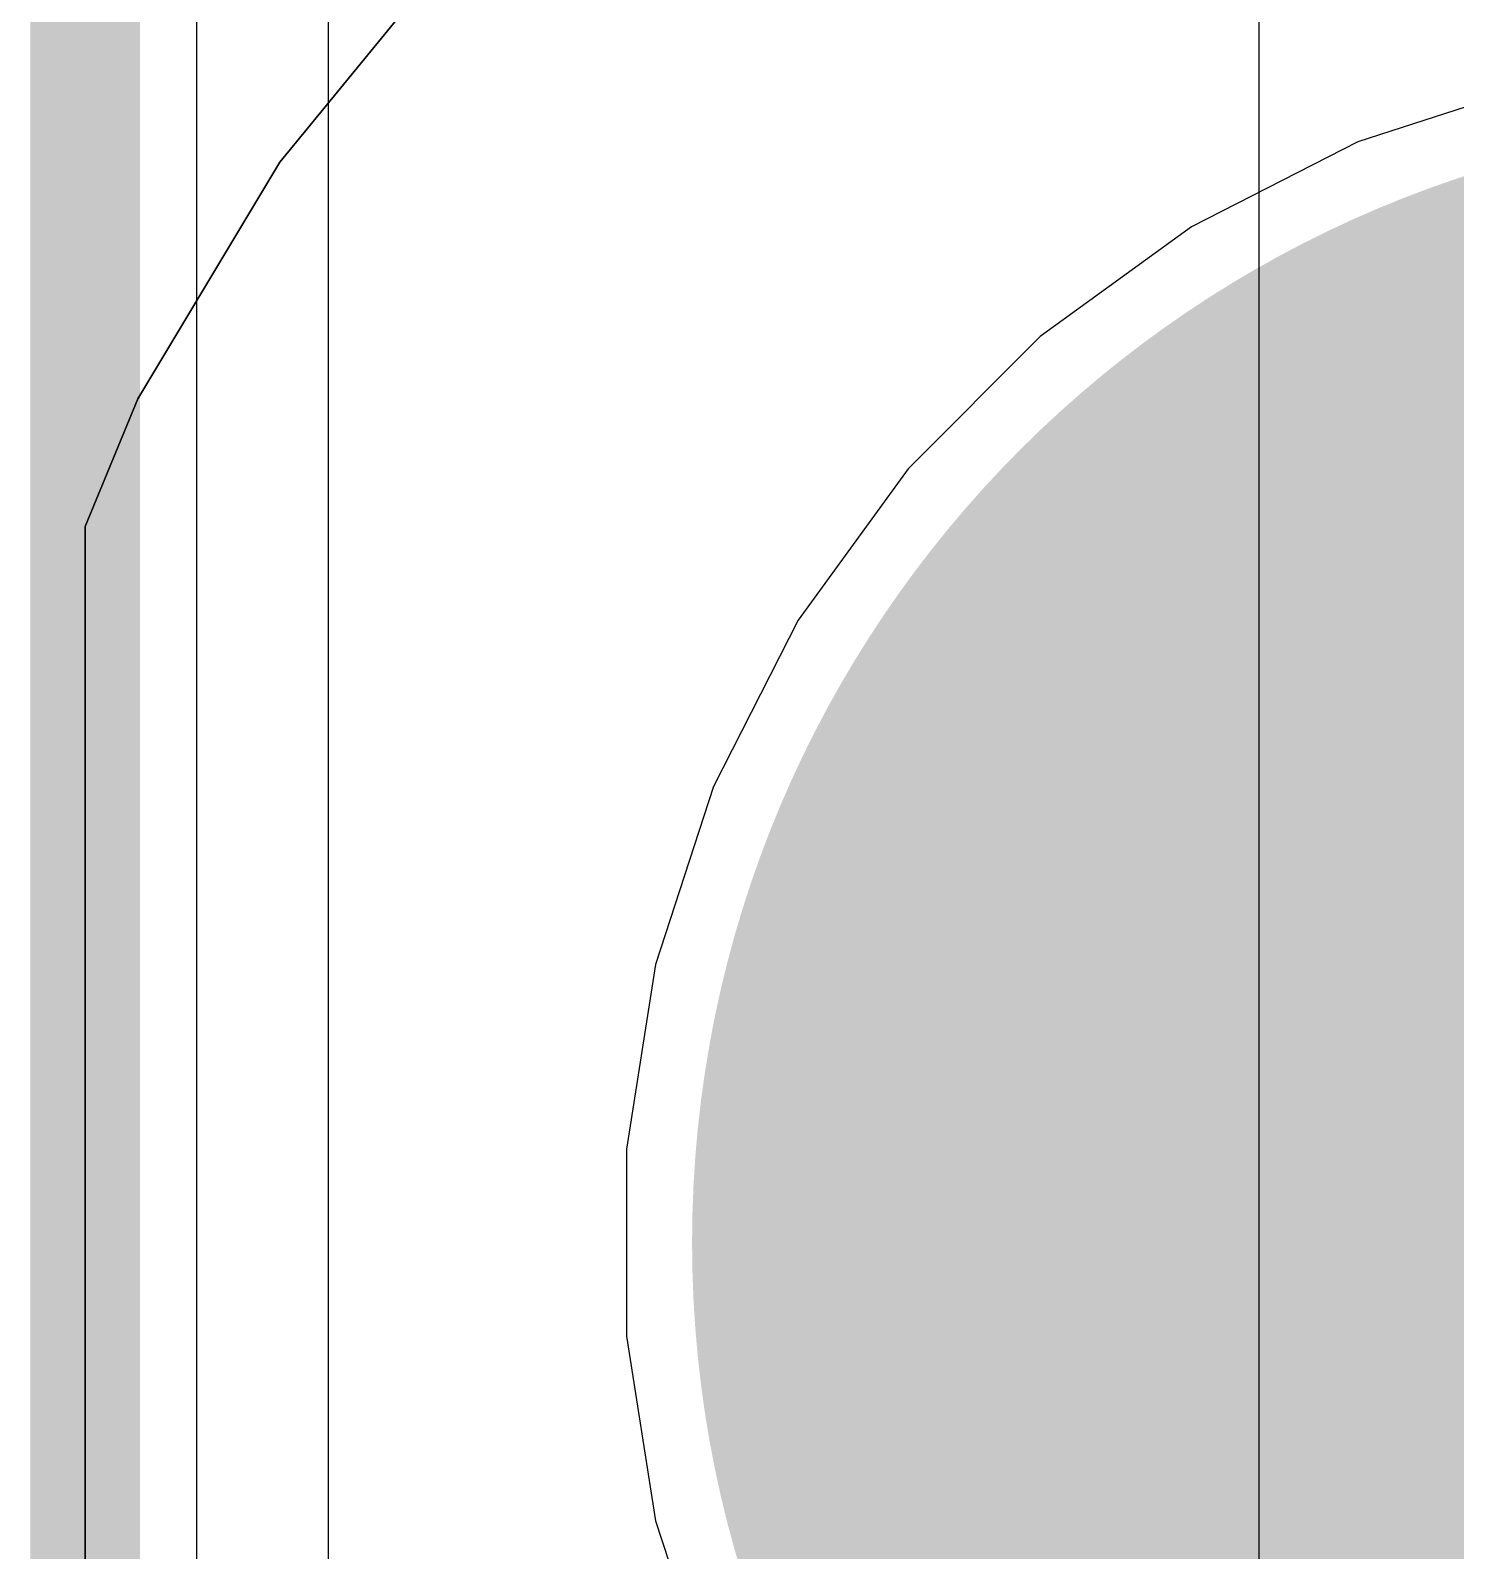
# Model space of a CAD drawing. Header units: inches. Extents: x -3 to 5259, y -3 to 5282.
# Drawn here: x -2.849 to 0.456, y 0.554 to 4.079 of the extents above; entities that cross this region are included whole.
import ezdxf

# ---------------------------------------------------------------- set-up
doc = ezdxf.new("R2010")
doc.units = ezdxf.units.IN
for name, color, linetype in [('Board Outline', 216, 'Continuous'), ('Bottom Layer', 5, 'Continuous'), ('Bottom Solder', 6, 'Continuous'), ('Drill Drawing', 1, 'Continuous'), ('Layer 1', 16, 'Continuous'), ('Layer 2', 76, 'Continuous'), ('Multi-Layer', 9, 'Continuous'), ('Pad Holes', 156, 'Continuous'), ('Top Layer', 1, 'Continuous'), ('Top Solder', 216, 'Continuous'), ('Via Holes', 16, 'Continuous')]:
    doc.layers.add(name, color=color, linetype=linetype)

msp = doc.modelspace()

# ---------------------------------------------------------------- hatches: boundary and pattern name
at = {"layer": 'Bottom Layer'}
h = msp.add_hatch(color=5, dxfattribs=at)
edge = h.paths.add_edge_path()
edge.add_arc((1.287, 1.2683), 2.5, 0, 360)
h = msp.add_hatch(color=5, dxfattribs=at)
edge = h.paths.add_edge_path()
edge.add_arc((-0.0103, 2.7411), 0.3, 0, 360)
h = msp.add_hatch(color=5, dxfattribs=at)
edge = h.paths.add_edge_path()
edge.add_arc((-0.6729, 1.3953), 0.3, 0, 360)
at = {"layer": 'Bottom Solder'}
h = msp.add_hatch(color=6, dxfattribs=at)
edge = h.paths.add_edge_path()
edge.add_arc((1.287, 1.2683), 2.6016, 0, 360)
h = msp.add_hatch(color=6, dxfattribs=at)
edge = h.paths.add_edge_path()
edge.add_arc((-0.0103, 2.7411), 0.4016, 0, 360)
h = msp.add_hatch(color=6, dxfattribs=at)
edge = h.paths.add_edge_path()
edge.add_arc((-0.6729, 1.3953), 0.4016, 0, 360)
at = {"layer": 'Layer 1'}
h = msp.add_hatch(color=16, dxfattribs=at)
edge = h.paths.add_edge_path()
edge.add_arc((1.287, 1.2683), 2.5, 0, 360)
h = msp.add_hatch(color=16, dxfattribs=at)
edge = h.paths.add_edge_path()
edge.add_arc((-0.0103, 2.7411), 0.3, 0, 360)
h = msp.add_hatch(color=16, dxfattribs=at)
edge = h.paths.add_edge_path()
edge.add_arc((-0.6729, 1.3953), 0.3, 0, 360)
at = {"layer": 'Layer 2'}
h = msp.add_hatch(color=76, dxfattribs=at)
edge = h.paths.add_edge_path()
edge.add_arc((1.287, 1.2683), 2.5, 0, 360)
h = msp.add_hatch(color=76, dxfattribs=at)
edge = h.paths.add_edge_path()
edge.add_arc((-0.0103, 2.7411), 0.3, 0, 360)
h = msp.add_hatch(color=76, dxfattribs=at)
edge = h.paths.add_edge_path()
edge.add_arc((-0.6729, 1.3953), 0.3, 0, 360)
at = {"layer": 'Multi-Layer'}
h = msp.add_hatch(color=9, dxfattribs=at)
edge = h.paths.add_edge_path()
edge.add_arc((1.287, 1.2683), 2.5, 0, 360)
at = {"layer": 'Pad Holes'}
h = msp.add_hatch(color=7, dxfattribs=at)
edge = h.paths.add_edge_path()
edge.add_arc((1.287, 1.2683), 1.55, 0, 360)
at = {"layer": 'Top Layer'}
h = msp.add_hatch(color=1, dxfattribs=at)
edge = h.paths.add_edge_path()
edge.add_arc((1.287, 1.2683), 2.5, 0, 360)
h = msp.add_hatch(color=1, dxfattribs=at)
edge = h.paths.add_edge_path()
edge.add_arc((-0.0103, 2.7411), 0.3, 0, 360)
h = msp.add_hatch(color=1, dxfattribs=at)
edge = h.paths.add_edge_path()
edge.add_arc((-0.6729, 1.3953), 0.3, 0, 360)
at = {"layer": 'Top Solder'}
h = msp.add_hatch(color=216, dxfattribs=at)
edge = h.paths.add_edge_path()
edge.add_arc((1.287, 1.2683), 2.6016, 0, 360)
h = msp.add_hatch(color=216, dxfattribs=at)
edge = h.paths.add_edge_path()
edge.add_arc((-0.0103, 2.7411), 0.4016, 0, 360)
h = msp.add_hatch(color=216, dxfattribs=at)
edge = h.paths.add_edge_path()
edge.add_arc((-0.6729, 1.3953), 0.4016, 0, 360)
at = {"layer": 'Via Holes'}
h = msp.add_hatch(color=7, dxfattribs=at)
edge = h.paths.add_edge_path()
edge.add_arc((-0.0103, 2.7411), 0.15, 0, 360)
h = msp.add_hatch(color=7, dxfattribs=at)
edge = h.paths.add_edge_path()
edge.add_arc((-0.6729, 1.3953), 0.15, 0, 360)

# ---------------------------------------------------------------- linework, layer by layer
at = {"layer": 'Board Outline'}
msp.add_lwpolyline([(-2.7223, -2.7223, 0.254, 0.254, 0), (-2.7223, 107.2777, 0.254, 0.254, 0)], format="xyseb", dxfattribs=at)
at = {"layer": 'Bottom Layer'}
for p, q in [((-1.8645, 4.2688), (-2.2707, 3.7739)), ((-2.2707, 3.7739), (-2.5998, 3.2248)), ((-2.5998, 3.2248), (-2.7223, 2.9291)), ((-2.7223, 2.9291), (-2.7223, 2.9291)), ((-2.7223, 2.9291), (-2.7223, -2.7223))]:
    msp.add_line(p, q, dxfattribs=at)
at = {"layer": 'Bottom Solder'}
for p, q in [((-1.8645, 4.2688), (-2.2707, 3.7739)), ((-2.2707, 3.7739), (-2.5998, 3.2248)), ((-2.5998, 3.2248), (-2.7223, 2.9291)), ((-2.7223, 2.9291), (-2.7223, 2.929)), ((-2.7223, 2.929), (-2.7223, -2.7223))]:
    msp.add_line(p, q, dxfattribs=at)
at = {"layer": 'Drill Drawing'}
for points in [[(-0.1373, 2.8681, 0.0508, 0.0508, 0), (-0.1373, 2.9951, 0.0508, 0.0508, 0)], [(-0.1373, 2.9951, 0.0508, 0.0508, 0), (0.1167, 2.9951, 0.0508, 0.0508, 0)], [(0.1167, 2.8681, 0.0508, 0.0508, 0), (0.1167, 2.9951, 0.0508, 0.0508, 0)], [(-0.2643, 2.6141, 0.0508, 0.0508, 0), (-0.2643, 2.8681, 0.0508, 0.0508, 0)], [(-0.2643, 2.8681, 0.0508, 0.0508, 0), (-0.1373, 2.8681, 0.0508, 0.0508, 0)], [(-0.0865, 2.8173, 0.0508, 0.0508, 0), (-0.0865, 2.8935, 0.0508, 0.0508, 0)], [(-0.0865, 2.8935, 0.0508, 0.0508, 0), (0.0659, 2.8935, 0.0508, 0.0508, 0)], [(0.0659, 2.8173, 0.0508, 0.0508, 0), (0.0659, 2.8935, 0.0508, 0.0508, 0)], [(0.1167, 2.8681, 0.0508, 0.0508, 0), (0.2437, 2.8681, 0.0508, 0.0508, 0)], [(0.2437, 2.6141, 0.0508, 0.0508, 0), (0.2437, 2.8681, 0.0508, 0.0508, 0)], [(-0.1627, 2.6649, 0.0508, 0.0508, 0), (-0.1627, 2.8173, 0.0508, 0.0508, 0)], [(-0.1627, 2.8173, 0.0508, 0.0508, 0), (-0.0865, 2.8173, 0.0508, 0.0508, 0)], [(0.0659, 2.8173, 0.0508, 0.0508, 0), (0.1421, 2.8173, 0.0508, 0.0508, 0)], [(0.1421, 2.6649, 0.0508, 0.0508, 0), (0.1421, 2.8173, 0.0508, 0.0508, 0)], [(-0.1627, 2.6649, 0.0508, 0.0508, 0), (-0.0865, 2.6649, 0.0508, 0.0508, 0)], [(-0.0865, 2.5887, 0.0508, 0.0508, 0), (-0.0865, 2.6649, 0.0508, 0.0508, 0)], [(0.0659, 2.6649, 0.0508, 0.0508, 0), (0.1421, 2.6649, 0.0508, 0.0508, 0)], [(0.0659, 2.5887, 0.0508, 0.0508, 0), (0.0659, 2.6649, 0.0508, 0.0508, 0)], [(-0.2643, 2.6141, 0.0508, 0.0508, 0), (-0.1373, 2.6141, 0.0508, 0.0508, 0)], [(-0.1373, 2.4871, 0.0508, 0.0508, 0), (-0.1373, 2.6141, 0.0508, 0.0508, 0)], [(-0.0865, 2.5887, 0.0508, 0.0508, 0), (0.0659, 2.5887, 0.0508, 0.0508, 0)], [(0.1167, 2.6141, 0.0508, 0.0508, 0), (0.2437, 2.6141, 0.0508, 0.0508, 0)], [(0.1167, 2.4871, 0.0508, 0.0508, 0), (0.1167, 2.6141, 0.0508, 0.0508, 0)], [(-0.1373, 2.4871, 0.0508, 0.0508, 0), (0.1167, 2.4871, 0.0508, 0.0508, 0)], [(-0.7999, 1.5223, 0.0508, 0.0508, 0), (-0.7999, 1.6493, 0.0508, 0.0508, 0)], [(-0.7999, 1.6493, 0.0508, 0.0508, 0), (-0.5459, 1.6493, 0.0508, 0.0508, 0)], [(-0.5459, 1.5223, 0.0508, 0.0508, 0), (-0.5459, 1.6493, 0.0508, 0.0508, 0)], [(-0.7491, 1.4715, 0.0508, 0.0508, 0), (-0.7491, 1.5477, 0.0508, 0.0508, 0)], [(-0.7491, 1.5477, 0.0508, 0.0508, 0), (-0.5967, 1.5477, 0.0508, 0.0508, 0)], [(-0.5967, 1.4715, 0.0508, 0.0508, 0), (-0.5967, 1.5477, 0.0508, 0.0508, 0)], [(-0.9269, 1.2683, 0.0508, 0.0508, 0), (-0.9269, 1.5223, 0.0508, 0.0508, 0)], [(-0.9269, 1.5223, 0.0508, 0.0508, 0), (-0.7999, 1.5223, 0.0508, 0.0508, 0)], [(-0.5459, 1.5223, 0.0508, 0.0508, 0), (-0.4189, 1.5223, 0.0508, 0.0508, 0)], [(-0.4189, 1.2683, 0.0508, 0.0508, 0), (-0.4189, 1.5223, 0.0508, 0.0508, 0)], [(-0.8253, 1.3191, 0.0508, 0.0508, 0), (-0.8253, 1.4715, 0.0508, 0.0508, 0)], [(-0.8253, 1.4715, 0.0508, 0.0508, 0), (-0.7491, 1.4715, 0.0508, 0.0508, 0)], [(-0.5967, 1.4715, 0.0508, 0.0508, 0), (-0.5205, 1.4715, 0.0508, 0.0508, 0)], [(-0.5205, 1.3191, 0.0508, 0.0508, 0), (-0.5205, 1.4715, 0.0508, 0.0508, 0)], [(-0.8253, 1.3191, 0.0508, 0.0508, 0), (-0.7491, 1.3191, 0.0508, 0.0508, 0)], [(-0.7491, 1.2429, 0.0508, 0.0508, 0), (-0.7491, 1.3191, 0.0508, 0.0508, 0)], [(-0.5967, 1.3191, 0.0508, 0.0508, 0), (-0.5205, 1.3191, 0.0508, 0.0508, 0)], [(-0.5967, 1.2429, 0.0508, 0.0508, 0), (-0.5967, 1.3191, 0.0508, 0.0508, 0)], [(-0.9269, 1.2683, 0.0508, 0.0508, 0), (-0.7999, 1.2683, 0.0508, 0.0508, 0)], [(-0.7999, 1.1413, 0.0508, 0.0508, 0), (-0.7999, 1.2683, 0.0508, 0.0508, 0)], [(-0.5459, 1.2683, 0.0508, 0.0508, 0), (-0.4189, 1.2683, 0.0508, 0.0508, 0)], [(-0.5459, 1.1413, 0.0508, 0.0508, 0), (-0.5459, 1.2683, 0.0508, 0.0508, 0)], [(-0.7491, 1.2429, 0.0508, 0.0508, 0), (-0.5967, 1.2429, 0.0508, 0.0508, 0)], [(-0.7999, 1.1413, 0.0508, 0.0508, 0), (-0.5459, 1.1413, 0.0508, 0.0508, 0)]]:
    msp.add_lwpolyline(points, format="xyseb", dxfattribs=at)
for points in [[(-0.15, 2.9951, 0.0254, 0.0254, 1), (-0.1246, 2.9951, 0.0254, 0.0254, 1)], [(-0.15, 2.9951, 0.0254, 0.0254, 1), (-0.1246, 2.9951, 0.0254, 0.0254, 1)], [(0.104, 2.9951, 0.0254, 0.0254, 1), (0.1294, 2.9951, 0.0254, 0.0254, 1)], [(0.104, 2.9951, 0.0254, 0.0254, 1), (0.1294, 2.9951, 0.0254, 0.0254, 1)], [(-0.277, 2.8681, 0.0254, 0.0254, 1), (-0.2516, 2.8681, 0.0254, 0.0254, 1)], [(-0.277, 2.8681, 0.0254, 0.0254, 1), (-0.2516, 2.8681, 0.0254, 0.0254, 1)], [(-0.15, 2.8681, 0.0254, 0.0254, 1), (-0.1246, 2.8681, 0.0254, 0.0254, 1)], [(-0.15, 2.8681, 0.0254, 0.0254, 1), (-0.1246, 2.8681, 0.0254, 0.0254, 1)], [(-0.0992, 2.8935, 0.0254, 0.0254, 1), (-0.0738, 2.8935, 0.0254, 0.0254, 1)], [(-0.0992, 2.8935, 0.0254, 0.0254, 1), (-0.0738, 2.8935, 0.0254, 0.0254, 1)], [(0.0532, 2.8935, 0.0254, 0.0254, 1), (0.0786, 2.8935, 0.0254, 0.0254, 1)], [(0.0532, 2.8935, 0.0254, 0.0254, 1), (0.0786, 2.8935, 0.0254, 0.0254, 1)], [(0.104, 2.8681, 0.0254, 0.0254, 1), (0.1294, 2.8681, 0.0254, 0.0254, 1)], [(0.104, 2.8681, 0.0254, 0.0254, 1), (0.1294, 2.8681, 0.0254, 0.0254, 1)], [(0.231, 2.8681, 0.0254, 0.0254, 1), (0.2564, 2.8681, 0.0254, 0.0254, 1)], [(0.231, 2.8681, 0.0254, 0.0254, 1), (0.2564, 2.8681, 0.0254, 0.0254, 1)], [(-0.1754, 2.8173, 0.0254, 0.0254, 1), (-0.15, 2.8173, 0.0254, 0.0254, 1)], [(-0.1754, 2.8173, 0.0254, 0.0254, 1), (-0.15, 2.8173, 0.0254, 0.0254, 1)], [(-0.0992, 2.8173, 0.0254, 0.0254, 1), (-0.0738, 2.8173, 0.0254, 0.0254, 1)], [(-0.0992, 2.8173, 0.0254, 0.0254, 1), (-0.0738, 2.8173, 0.0254, 0.0254, 1)], [(0.0532, 2.8173, 0.0254, 0.0254, 1), (0.0786, 2.8173, 0.0254, 0.0254, 1)], [(0.0532, 2.8173, 0.0254, 0.0254, 1), (0.0786, 2.8173, 0.0254, 0.0254, 1)], [(0.1294, 2.8173, 0.0254, 0.0254, 1), (0.1548, 2.8173, 0.0254, 0.0254, 1)], [(0.1294, 2.8173, 0.0254, 0.0254, 1), (0.1548, 2.8173, 0.0254, 0.0254, 1)], [(-0.1754, 2.6649, 0.0254, 0.0254, 1), (-0.15, 2.6649, 0.0254, 0.0254, 1)], [(-0.1754, 2.6649, 0.0254, 0.0254, 1), (-0.15, 2.6649, 0.0254, 0.0254, 1)], [(-0.0992, 2.6649, 0.0254, 0.0254, 1), (-0.0738, 2.6649, 0.0254, 0.0254, 1)], [(-0.0992, 2.6649, 0.0254, 0.0254, 1), (-0.0738, 2.6649, 0.0254, 0.0254, 1)], [(0.0532, 2.6649, 0.0254, 0.0254, 1), (0.0786, 2.6649, 0.0254, 0.0254, 1)], [(0.0532, 2.6649, 0.0254, 0.0254, 1), (0.0786, 2.6649, 0.0254, 0.0254, 1)], [(0.1294, 2.6649, 0.0254, 0.0254, 1), (0.1548, 2.6649, 0.0254, 0.0254, 1)], [(0.1294, 2.6649, 0.0254, 0.0254, 1), (0.1548, 2.6649, 0.0254, 0.0254, 1)], [(-0.277, 2.6141, 0.0254, 0.0254, 1), (-0.2516, 2.6141, 0.0254, 0.0254, 1)], [(-0.277, 2.6141, 0.0254, 0.0254, 1), (-0.2516, 2.6141, 0.0254, 0.0254, 1)], [(-0.15, 2.6141, 0.0254, 0.0254, 1), (-0.1246, 2.6141, 0.0254, 0.0254, 1)], [(-0.15, 2.6141, 0.0254, 0.0254, 1), (-0.1246, 2.6141, 0.0254, 0.0254, 1)], [(-0.0992, 2.5887, 0.0254, 0.0254, 1), (-0.0738, 2.5887, 0.0254, 0.0254, 1)], [(-0.0992, 2.5887, 0.0254, 0.0254, 1), (-0.0738, 2.5887, 0.0254, 0.0254, 1)], [(0.0532, 2.5887, 0.0254, 0.0254, 1), (0.0786, 2.5887, 0.0254, 0.0254, 1)], [(0.0532, 2.5887, 0.0254, 0.0254, 1), (0.0786, 2.5887, 0.0254, 0.0254, 1)], [(0.104, 2.6141, 0.0254, 0.0254, 1), (0.1294, 2.6141, 0.0254, 0.0254, 1)], [(0.104, 2.6141, 0.0254, 0.0254, 1), (0.1294, 2.6141, 0.0254, 0.0254, 1)], [(0.231, 2.6141, 0.0254, 0.0254, 1), (0.2564, 2.6141, 0.0254, 0.0254, 1)], [(0.231, 2.6141, 0.0254, 0.0254, 1), (0.2564, 2.6141, 0.0254, 0.0254, 1)], [(-0.15, 2.4871, 0.0254, 0.0254, 1), (-0.1246, 2.4871, 0.0254, 0.0254, 1)], [(-0.15, 2.4871, 0.0254, 0.0254, 1), (-0.1246, 2.4871, 0.0254, 0.0254, 1)], [(0.104, 2.4871, 0.0254, 0.0254, 1), (0.1294, 2.4871, 0.0254, 0.0254, 1)], [(0.104, 2.4871, 0.0254, 0.0254, 1), (0.1294, 2.4871, 0.0254, 0.0254, 1)], [(-0.8126, 1.6493, 0.0254, 0.0254, 1), (-0.7872, 1.6493, 0.0254, 0.0254, 1)], [(-0.8126, 1.6493, 0.0254, 0.0254, 1), (-0.7872, 1.6493, 0.0254, 0.0254, 1)], [(-0.5586, 1.6493, 0.0254, 0.0254, 1), (-0.5332, 1.6493, 0.0254, 0.0254, 1)], [(-0.5586, 1.6493, 0.0254, 0.0254, 1), (-0.5332, 1.6493, 0.0254, 0.0254, 1)], [(-0.7618, 1.5477, 0.0254, 0.0254, 1), (-0.7364, 1.5477, 0.0254, 0.0254, 1)], [(-0.7618, 1.5477, 0.0254, 0.0254, 1), (-0.7364, 1.5477, 0.0254, 0.0254, 1)], [(-0.6094, 1.5477, 0.0254, 0.0254, 1), (-0.584, 1.5477, 0.0254, 0.0254, 1)], [(-0.6094, 1.5477, 0.0254, 0.0254, 1), (-0.584, 1.5477, 0.0254, 0.0254, 1)], [(-0.9396, 1.5223, 0.0254, 0.0254, 1), (-0.9142, 1.5223, 0.0254, 0.0254, 1)], [(-0.9396, 1.5223, 0.0254, 0.0254, 1), (-0.9142, 1.5223, 0.0254, 0.0254, 1)], [(-0.8126, 1.5223, 0.0254, 0.0254, 1), (-0.7872, 1.5223, 0.0254, 0.0254, 1)], [(-0.8126, 1.5223, 0.0254, 0.0254, 1), (-0.7872, 1.5223, 0.0254, 0.0254, 1)], [(-0.5586, 1.5223, 0.0254, 0.0254, 1), (-0.5332, 1.5223, 0.0254, 0.0254, 1)], [(-0.5586, 1.5223, 0.0254, 0.0254, 1), (-0.5332, 1.5223, 0.0254, 0.0254, 1)], [(-0.4316, 1.5223, 0.0254, 0.0254, 1), (-0.4062, 1.5223, 0.0254, 0.0254, 1)], [(-0.4316, 1.5223, 0.0254, 0.0254, 1), (-0.4062, 1.5223, 0.0254, 0.0254, 1)], [(-0.838, 1.4715, 0.0254, 0.0254, 1), (-0.8126, 1.4715, 0.0254, 0.0254, 1)], [(-0.838, 1.4715, 0.0254, 0.0254, 1), (-0.8126, 1.4715, 0.0254, 0.0254, 1)], [(-0.7618, 1.4715, 0.0254, 0.0254, 1), (-0.7364, 1.4715, 0.0254, 0.0254, 1)], [(-0.7618, 1.4715, 0.0254, 0.0254, 1), (-0.7364, 1.4715, 0.0254, 0.0254, 1)], [(-0.6094, 1.4715, 0.0254, 0.0254, 1), (-0.584, 1.4715, 0.0254, 0.0254, 1)], [(-0.6094, 1.4715, 0.0254, 0.0254, 1), (-0.584, 1.4715, 0.0254, 0.0254, 1)], [(-0.5332, 1.4715, 0.0254, 0.0254, 1), (-0.5078, 1.4715, 0.0254, 0.0254, 1)], [(-0.5332, 1.4715, 0.0254, 0.0254, 1), (-0.5078, 1.4715, 0.0254, 0.0254, 1)], [(-0.838, 1.3191, 0.0254, 0.0254, 1), (-0.8126, 1.3191, 0.0254, 0.0254, 1)], [(-0.838, 1.3191, 0.0254, 0.0254, 1), (-0.8126, 1.3191, 0.0254, 0.0254, 1)], [(-0.7618, 1.3191, 0.0254, 0.0254, 1), (-0.7364, 1.3191, 0.0254, 0.0254, 1)], [(-0.7618, 1.3191, 0.0254, 0.0254, 1), (-0.7364, 1.3191, 0.0254, 0.0254, 1)], [(-0.6094, 1.3191, 0.0254, 0.0254, 1), (-0.584, 1.3191, 0.0254, 0.0254, 1)], [(-0.6094, 1.3191, 0.0254, 0.0254, 1), (-0.584, 1.3191, 0.0254, 0.0254, 1)], [(-0.5332, 1.3191, 0.0254, 0.0254, 1), (-0.5078, 1.3191, 0.0254, 0.0254, 1)], [(-0.5332, 1.3191, 0.0254, 0.0254, 1), (-0.5078, 1.3191, 0.0254, 0.0254, 1)], [(-0.9396, 1.2683, 0.0254, 0.0254, 1), (-0.9142, 1.2683, 0.0254, 0.0254, 1)], [(-0.9396, 1.2683, 0.0254, 0.0254, 1), (-0.9142, 1.2683, 0.0254, 0.0254, 1)], [(-0.8126, 1.2683, 0.0254, 0.0254, 1), (-0.7872, 1.2683, 0.0254, 0.0254, 1)], [(-0.8126, 1.2683, 0.0254, 0.0254, 1), (-0.7872, 1.2683, 0.0254, 0.0254, 1)], [(-0.5586, 1.2683, 0.0254, 0.0254, 1), (-0.5332, 1.2683, 0.0254, 0.0254, 1)], [(-0.5586, 1.2683, 0.0254, 0.0254, 1), (-0.5332, 1.2683, 0.0254, 0.0254, 1)], [(-0.4316, 1.2683, 0.0254, 0.0254, 1), (-0.4062, 1.2683, 0.0254, 0.0254, 1)], [(-0.4316, 1.2683, 0.0254, 0.0254, 1), (-0.4062, 1.2683, 0.0254, 0.0254, 1)], [(-0.7618, 1.2429, 0.0254, 0.0254, 1), (-0.7364, 1.2429, 0.0254, 0.0254, 1)], [(-0.7618, 1.2429, 0.0254, 0.0254, 1), (-0.7364, 1.2429, 0.0254, 0.0254, 1)], [(-0.6094, 1.2429, 0.0254, 0.0254, 1), (-0.584, 1.2429, 0.0254, 0.0254, 1)], [(-0.6094, 1.2429, 0.0254, 0.0254, 1), (-0.584, 1.2429, 0.0254, 0.0254, 1)], [(-0.8126, 1.1413, 0.0254, 0.0254, 1), (-0.7872, 1.1413, 0.0254, 0.0254, 1)], [(-0.8126, 1.1413, 0.0254, 0.0254, 1), (-0.7872, 1.1413, 0.0254, 0.0254, 1)], [(-0.5586, 1.1413, 0.0254, 0.0254, 1), (-0.5332, 1.1413, 0.0254, 0.0254, 1)], [(-0.5586, 1.1413, 0.0254, 0.0254, 1), (-0.5332, 1.1413, 0.0254, 0.0254, 1)]]:
    msp.add_lwpolyline(points, format="xyseb", close=True, dxfattribs=at)
at = {"layer": 'Layer 1'}
for p, q in [((-2.4634, -2.4634), (-2.4634, 107.0187)), ((0, 22.098), (0, -2.4634)), ((-2.4634, -2.4634), (-2.4634, 8.4243))]:
    msp.add_line(p, q, dxfattribs=at)
at = {"layer": 'Layer 2'}
for p, q in [((-2.1576, -2.0155), (-2.1576, 106.5637)), ((0.6421, 3.9545), (0.2299, 3.8206)), ((0.2299, 3.8206), (-0.1564, 3.6238)), ((-0.1564, 3.6238), (-0.5071, 3.369)), ((-0.5071, 3.369), (-0.8136, 3.0624)), ((-0.8136, 3.0624), (-1.0684, 2.7117)), ((-1.0684, 2.7117), (-1.2652, 2.3255)), ((-1.2652, 2.3255), (-1.3992, 1.9132)), ((-1.3992, 1.9132), (-1.467, 1.4851)), ((-1.467, 1.4851), (-1.467, 1.0516)), ((-1.467, 1.0516), (-1.3992, 0.6234)), ((-1.3992, 0.6234), (-1.2652, 0.2112))]:
    msp.add_line(p, q, dxfattribs=at)
at = {"layer": 'Top Layer'}
for p, q in [((-1.8645, 4.2688), (-2.2707, 3.7739)), ((-2.2707, 3.7739), (-2.5998, 3.2248)), ((-2.5998, 3.2248), (-2.7223, 2.929)), ((-2.7223, 2.929), (-2.7223, 2.929)), ((-2.7223, 2.929), (-2.7223, -2.7223))]:
    msp.add_line(p, q, dxfattribs=at)
at = {"layer": 'Top Solder'}
for p, q in [((-2.2707, 3.7739), (-1.8645, 4.2688)), ((-2.5998, 3.2248), (-2.2707, 3.7739)), ((-2.7223, 2.929), (-2.5998, 3.2248)), ((-2.7223, -2.7223), (-2.7223, 2.929))]:
    msp.add_line(p, q, dxfattribs=at)

doc.saveas('drawing.dxf')
